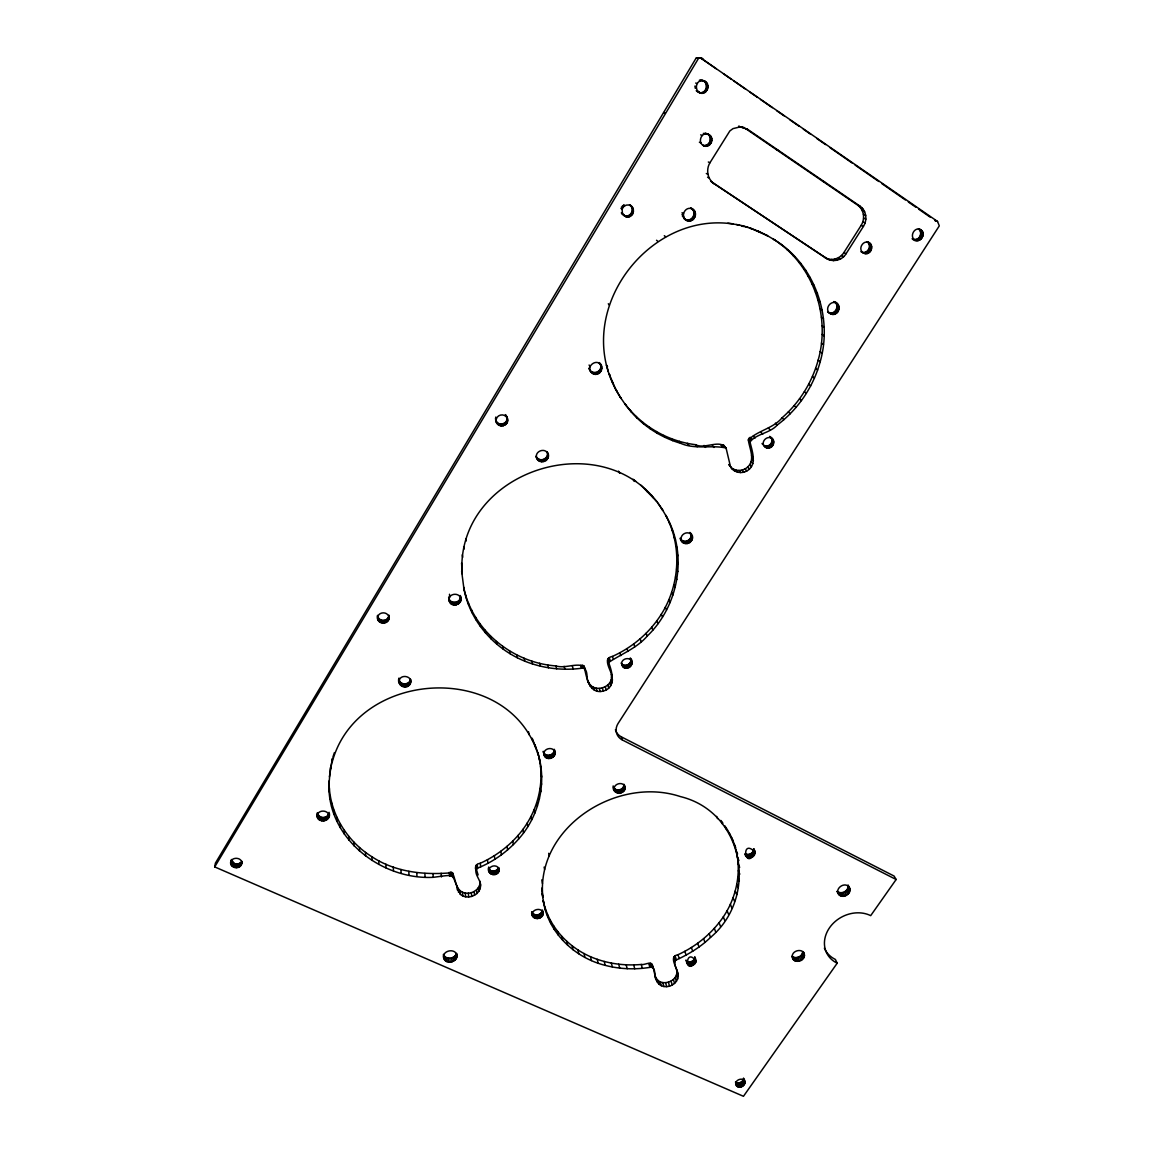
<?xml version="1.0" encoding="UTF-8"?>
<svg xmlns="http://www.w3.org/2000/svg" width="1154" height="1154" viewBox="0 0 1154 1154"><rect width="100%" height="100%" fill="white"/><g stroke="black" fill="none" stroke-linecap="round" stroke-linejoin="round"><path stroke-width="1.5" d="M371.992 860.466L372.006 856.802C346.2 840.848 328.515 811.608 329.15 780.941C325.082 836.65 380.402 880.055 433.255 877.328C458.268 874.141 450.06 873.001 460.374 894.364C468.481 901.346 483.569 893.34 479.992 882.421L480.035 888.796M476.054 870.578C474.352 866.942 476.285 863.596 480.266 863.264C494.633 856.73 507.688 847.296 518.088 835.395C537.807 813.08 546.332 780.782 537.576 752.004C547.212 781.777 539.481 815.676 518.694 838.915C507.5 851.623 493.364 861.778 477.641 868.111C472.073 872.41 481.737 880.444 480.439 886.113M365.544 856.023L365.573 852.373M689.919 532.412C698.949 540.245 682.577 549.564 680.182 538.226C682.879 544.702 693.453 539.942 690.626 533.61M359.5 851.133L359.558 847.498M541.76 888.594L542.842 897.466C535.586 827.303 617.015 775.488 680.413 796.592C743.941 811.969 759.144 896.672 710.532 937.394C700.406 947.304 688.072 954.589 675.306 960.431C672.998 966.244 680.081 972.735 677.614 978.953C675.58 984.319 669.493 987.42 663.911 986.526C653.972 984.708 655.4 971.769 652.255 964.701C650.005 961.109 644.437 965.35 641.263 964.47C626.434 965.783 611.317 964.167 597.224 959.306C570.913 950.434 548.799 928.162 543.245 900.553C547.934 932.403 574.504 957.733 605.129 965.335C620.102 969.259 635.897 969.793 651.13 967.167C656.597 967.845 653.597 977.193 656.482 980.251M536.841 457.503C540.562 462.812 549.78 457.893 547.14 451.863C553.256 460.374 537.346 466.577 536.091 456.191L537.591 459.595M353.903 845.81L353.989 842.189M746.797 857.22L745.282 853.744C748.744 855.907 754.024 852.95 753.634 848.781L755.178 852.243C745.037 872.453 740.277 836.866 755.178 852.243M348.796 840.083L348.897 836.477M612.197 677.225C611.779 670.95 601.58 658.314 612.37 656.438C629.824 648.591 645.288 636.344 656.698 620.953C679.302 591.079 683.658 548.28 665.613 515.146C688.274 553.545 678.999 605.518 647.279 636.042C636.936 648.159 620.982 654.159 608.591 662.497C612.11 671.469 616.553 687.568 603.354 691.044C588.843 694.896 586.203 675.97 584.155 666.348C576.019 662.713 564.84 668.844 555.867 665.916C512.549 662.8 472.303 630.358 463.663 587.198C469.707 623.117 497.994 653.135 532.441 663.911C548.64 669.06 565.994 670.503 582.828 668.079C589.045 669.291 585.568 679.865 588.929 683.557M344.209 833.996L344.339 830.404M340.185 827.577L340.329 823.999M613.51 787.143C615.76 792.293 624.53 789.783 623.939 784.273C629.868 793.707 611.735 797.183 613.192 785.917M830.981 314.032L827.634 311.868C834.111 317.033 841.324 304.815 833.722 301.569C843.603 303.387 837.833 318.879 829.712 313.282C823.956 308.825 831.356 299.016 837.112 303.704M336.737 820.855L336.896 817.32M685.563 219.577C680.225 215.336 685.851 205.787 692.097 208.946L690.582 207.98C701.43 211.225 691.708 227.324 684.091 218.553L686.89 220.457M685.404 219.419C691.621 222.549 697.204 213.072 691.91 208.845L693.424 209.826M333.895 813.887L334.069 810.368M729.371 833.202C745.095 861.519 738.906 898.014 719.057 922.681C708.239 936.5 693.929 947.42 678.004 954.704C667.993 956.536 677.571 968.033 677.86 973.99M331.674 806.718L331.862 803.213M317.48 817.522L317.494 812.676C313.513 823.552 332.669 823.365 329.049 812.301M330.102 799.361L330.304 795.899M330.491 769.256L332.467 758.452L329.395 776.801M328.962 784.359L330.462 767.396M327.246 819.47L327.447 815.921L328.876 813.613M329.193 791.904L329.395 788.456M328.14 818.388L328.342 814.854M326.063 820.306L326.279 816.758L327.447 815.921M324.678 820.869L324.894 817.306L326.279 816.758M733.064 468.885C737.723 471.582 743.825 470.616 747.72 467.009C755.509 459.782 749.48 448.632 748.355 440.078C756.635 430.932 773.497 428.408 782.08 417.777C799.448 402.616 812.156 382.306 818.186 360.062C830.88 315.633 812.849 263.877 773.31 239.138C814.291 263.4 833.202 316.398 820.205 361.678C813.397 386.792 798.049 409.454 777.219 425.047C770.252 433.183 755.682 433.89 750.028 442.04C752.091 451.127 757.615 465.048 746.782 470.991C741.373 474.078 733.872 472.419 730.655 466.981L734.665 470.976M323.192 821.085L323.408 817.537L324.894 817.306M321.677 820.97L321.908 817.407L319.283 816.195L317.725 813.988M320.264 820.508L320.509 816.96M319.052 819.744L319.283 816.195M318.1 818.72L318.345 815.186M462.018 565.503L461.614 562.964L462.018 573.697C455.469 469.159 608.216 421.398 662.829 510.472L657.823 502.913M230.656 863.221C230.497 856.225 243.061 856.917 241.662 863.942C239.931 870.549 228.059 867.592 231.074 860.725M317.249 816.224C317.162 808.824 330.376 809.69 328.688 817.147M388.797 619.265L388.898 615.14C391.999 625.353 374.848 625.41 377.603 615.342L377.834 619.467M496.321 421.917L495.758 417.07C493.71 431.394 514.67 426.114 505.38 414.618L507.471 419.061M495.744 419.969C497.374 426.98 508.885 424.095 506.851 417.128M449.209 601.104L448.675 597.007C448.675 605.028 462.365 603.282 460.23 595.507C465.307 604.206 449.699 609.37 449.007 599.691C448.935 592.579 460.864 592.42 460.807 599.59M456.912 956.046C456.436 947.506 441.492 950.146 443.742 958.31C446.598 965.855 459.552 961.224 456.695 953.42M488.777 866.986C485.459 876.391 501.759 877.242 498.773 867.678M241.662 863.942L242.052 861.461M240.335 866.149L241.749 861.374L241.172 865.125M239.239 866.957L239.816 863.206L240.926 862.399M237.912 867.491L238.517 863.74L239.816 863.206M236.483 867.721L237.089 863.971L238.517 863.74M622.078 209.235L622.511 213.865L625.973 216.793C633.243 219.015 636.489 207.504 629.55 204.849L630.776 205.83C627.632 203.695 623.03 205.614 622.078 209.235L620.895 208.254M233.671 867.217L234.291 863.466L231.29 859.47M235.041 867.635L235.647 863.87L234.291 863.466M624.776 215.769C630.329 217.659 634.743 209.913 630.719 205.859L631.959 206.826M232.473 866.51L233.094 862.759M601.133 365.501C597.137 357.74 585.338 366.337 591.454 372.526C597.7 378.844 606.297 367.693 599.171 362.572L601.681 366.958M231.536 865.572L232.156 861.822M230.915 864.447L231.55 860.696M589.997 369.814L588.987 368.112C590.516 375.627 602.633 372.612 600.628 365.27M697.824 91.152L696.237 90.719L700.377 92.897C694.001 90.906 695.718 80.16 702.497 80.535L699.367 80.304L700.954 80.679M701.892 93.185L700.305 92.753C707.041 93.128 708.744 82.439 702.411 80.448C712.076 81.227 707.647 97.34 698.79 92.464M588.006 680.615C591.699 694.434 614.765 688.015 611.158 674.311M532.311 912.814C534.98 916.738 542.135 914.776 542.351 910.001C547.458 919.32 529.96 922.262 531.806 911.703L532.975 916.579M704.243 145.519C710.099 145.822 712.552 137.211 707.705 134.153C716.201 136.316 710.215 150.265 702.757 145.245L705.844 146.197M621.155 663.06C624.199 668.397 633.402 663.449 630.257 658.011C636.994 664.343 624.833 673.114 621.746 664.762C620.16 658.761 630.286 655.905 631.844 662.021M214.702 866.914L215.394 863.149L696.064 58.176L700.694 57.96L937.538 221.453L939.298 225.867L618.082 723.471A13.343 12.045 -20.1 0 0 622.367 739.974L896.139 879.507L870.693 915.641A30.365 25.388 -27.6 0 0 829.668 927.571A30.365 25.388 -27.6 0 0 837.198 963.201L743.464 1096.3L214.702 866.914L698.386 58.58M765.592 447.406L763.847 445.415C768.708 448.517 774.723 441.376 770.699 437.178C777.998 441.03 770.526 452.31 764.554 446.555C759.981 441.78 768.016 434.207 772.473 439.126M655.357 976.342C659.15 988.141 679.374 981.924 676.648 970.11M687.193 963.936L685.938 960.085C688.347 963.619 694.607 961.628 694.881 957.488L696.165 961.311C684.091 978.159 685.115 945.732 696.165 961.311M824.764 257.371C831.096 261.597 840.025 258.885 843.891 252.582L861.158 225.362C865.24 219.015 864.13 209.639 857.739 205.196L745.672 128.628L738.589 126.262L747.46 129.219L860.019 206.148C866.423 210.605 867.534 220.025 863.423 226.4L846.07 253.736C841.699 261.107 831.342 262.694 824.764 257.371L710.662 181.25M860.898 251.687C866.784 255.597 872.958 245.614 867.173 241.835C875.799 243.451 870.52 257.385 863.149 252.841C857.307 249.033 863.538 238.979 869.452 242.931M914.761 239.556C920.084 239.787 922.926 231.94 918.454 228.867C928.869 231.117 919.608 246.509 912.136 238.705L917.257 240.638M735.43 1082.063C738.271 1084.27 743.118 1082.236 743.508 1078.658M744.849 1081.788C743.075 1076.307 733.425 1080.375 736.151 1085.467C739.858 1090.27 748.081 1083.981 743.897 1079.019M793.692 960.056L792.033 956.277C795.784 959.436 802.29 956.579 802.766 951.776L804.468 955.541C804.223 962.234 792.106 963.821 792.207 956.277C792.423 949.569 804.583 947.968 804.468 955.541M839.131 894.869C834.039 889.474 843.574 881.656 848.565 886.431C853.628 891.826 844.122 899.63 839.131 894.869L837.27 891.321C841.425 895.028 848.998 890.83 848.031 885.349M751.716 229.011L749.941 227.944L767.698 235.863C669.089 182.159 560.253 306.373 621.126 398.519L615.702 389.273L608.894 373.42L609.99 375.137M544.371 755.798L543.231 751.326C544.414 757.789 555.247 755.682 554.194 749.292C559.171 756.534 546.087 762.852 543.967 754.543C542.885 748.124 553.79 746.003 554.959 752.509M399.111 681.076C400.034 673.388 413.421 676.085 410.362 683.586C406.944 690.64 396.197 685.375 398.995 678.076L399.125 682.476M399.01 679.461C399.962 685.49 409.829 685.231 410.579 679.23L410.752 682.23M332.943 756.981L334.4 752.596M332.28 761.784C357.625 668.772 509.491 660.319 538.269 755.235M388.191 617.765L388.725 616.496C387.181 611.505 379.089 611.678 377.776 616.755C379.291 621.097 385.883 621.703 388.191 617.765L388.249 620.549M496.335 419.003C497.388 414.906 503.086 413.493 506 416.536M740.349 126.853L732.992 128.628L729.847 130.95L709.941 162.757C705.786 169.551 707.46 179.259 714.182 183.774L826.855 258.554M372.006 856.802C395.591 872.496 425.162 875.237 452.339 872.684C456.032 879.449 455.383 891.552 465.278 893.023C471.106 894.061 477.698 890.888 479.588 885.089M489.094 869.409C490.363 865.096 497.489 864.505 498.961 868.948M443.742 958.31L443.453 954.358C445.516 960.013 454.676 959.133 456.349 953.608L456.695 957.546M488.604 868.082C490.075 872.496 497.158 871.905 498.427 867.635L498.946 871.27M706.436 133.835L704.834 133.2L707.936 134.109C700.709 131.671 697.175 143.76 704.344 145.938M701.877 58.176L696.064 58.176M725.981 447.997C712.321 444.809 694.852 449.757 680.716 443.324C658.429 436.775 638.148 422.826 624.848 403.712C641.682 426.201 667.82 441.318 695.703 444.708C704.661 449.728 720.846 438.304 726.212 448.632L730.468 466.562L728.881 464.485L732.256 469.058M235.647 863.87L237.089 863.971M321.908 817.407L323.408 817.537M727.813 223.212L733.035 223.818M697.91 57.83L699.497 58.104M699.093 57.7L702.959 58.724M700.896 80.16L704.012 80.823M736.454 224.511L739.873 225.189M703.796 81.155L705.397 81.53M704.964 82.208L706.58 82.598M705.83 83.564L707.445 83.953M706.335 85.107L707.965 85.497M695.66 83.074L697.232 83.463M706.464 86.738L708.08 87.141M706.19 88.353L707.806 88.771M694.722 86.189L696.295 86.593M705.527 89.853L707.142 90.272M694.852 87.834L696.425 88.238M704.531 91.108L706.147 91.527M703.276 92.046L704.878 92.479M701.834 92.608L703.435 93.041M697.405 91.772L698.992 92.205M748.282 227.468L741.589 225.535L743.335 226.588M742.282 126.94L744.07 127.531M745.672 128.628L747.46 129.219M775.964 149.313L777.883 150.02M663.651 112.573L665.065 113.106M937.538 221.453L934.956 220.443L935.735 221.193M708.859 135.177L710.475 135.811M703.334 133.345L704.921 133.979M709.71 136.489L711.34 137.138M822.514 181.12L824.62 181.957M710.215 138.004L711.845 138.653M700.651 134.845L702.223 135.48M710.33 139.605L711.96 140.254M710.056 141.177L711.686 141.855M709.407 142.649L711.023 143.312M919.493 229.819L922.017 230.858M857.739 205.196L860.019 206.148M920.243 231.045L922.767 232.084M920.647 232.444L923.171 233.497M708.426 143.875L710.042 144.553M860.408 207.633L862.687 208.585M920.69 233.945L923.214 235.012M707.186 144.813L708.787 145.491M862.341 210.749L864.634 211.716M920.358 235.43L922.883 236.498M699.382 142.245L700.954 142.908M705.758 145.361L707.359 146.053M919.695 236.815L922.219 237.883M863.437 214.327L865.716 215.308M918.728 237.984L921.238 239.066M917.531 238.864L920.026 239.945M916.175 239.397L918.671 240.494M863.596 218.12L865.875 219.13M862.817 221.885L865.096 222.91M861.158 225.362L863.423 226.4M622.511 213.865L621.328 212.855L625.973 216.793M708.325 161.993L709.941 162.757M868.226 242.787L870.52 243.898M868.991 243.999L871.284 245.124M869.424 245.413L871.717 246.538M915.872 240.407C908.414 237.868 914.372 225.549 920.979 229.906M869.481 246.913L871.775 248.038M706.335 133.475L709.321 134.787M869.164 248.398L871.458 249.538M868.5 249.783L870.794 250.923M867.548 250.952L869.827 252.091M866.337 251.832L868.616 252.986M864.981 252.38L867.245 253.534M863.553 252.538L865.817 253.692M862.153 252.293L864.418 253.447M615.428 729.66A13.285 12.002 -20.1 0 0 621.299 736.843L894.061 876.03L896.139 879.507M706.32 173.489L707.921 174.297M707.575 177.197L709.176 178.019M712.552 182.909L714.182 183.774M843.891 252.582L846.07 253.736M841.482 255.524L843.646 256.693M838.468 257.731L840.617 258.914M835.049 259.087L837.198 260.27M831.471 259.491L833.592 260.674M827.966 258.9L830.072 260.097M765.852 234.781L775.185 240.248M758.048 231.031L759.866 232.113M780.364 244.085L782.268 245.225M786.97 249.61L788.903 250.75M793.101 255.64L795.063 256.808M798.727 262.146L800.703 263.343M803.79 269.084L805.78 270.325M808.276 276.426L810.296 277.681M812.171 284.086L814.205 285.384M692.963 210.057L694.492 211.038M836.001 303.415L838.121 304.786M693.684 211.499L695.213 212.495M836.693 304.743L838.814 306.127M815.445 292.049L817.479 293.39M837.011 306.243L839.131 307.628M694.016 213.101L695.545 214.11M836.953 307.786L839.073 309.185M693.929 214.745L695.458 215.755M836.491 309.286L838.626 310.7M835.698 310.642L837.818 312.056M693.453 216.317L694.968 217.327M818.085 300.256L820.119 301.627M834.587 311.753L836.708 313.167M692.588 217.702L694.102 218.726M833.275 312.546L835.381 313.975M831.818 312.979L833.909 314.393M691.419 218.827L692.934 219.851M830.317 312.994L832.409 314.422M682.057 212.668L683.514 213.663M690.02 219.592L691.52 220.616M820.061 308.652L822.11 310.051M681.971 214.298L683.442 215.308M688.476 219.952L689.977 220.991M683.774 216.923L682.302 215.899L684.495 218.38M686.904 219.895L688.404 220.933M701.358 58.45L716.129 68.706M723.529 73.827L730.915 78.962M733.872 81.011L745.7 89.219M750.143 92.291L757.529 97.412M760.486 99.46L772.314 107.668M776.757 110.741L784.143 115.862M790.057 119.973L798.929 126.118M803.372 129.19L810.757 134.326M816.671 138.422L825.543 144.582M829.986 147.654L852.157 163.031M855.114 165.08L878.771 181.481M881.728 183.529L905.385 199.945M908.342 201.993L915.728 207.114M918.685 209.162L930.513 217.37M821.388 317.177L823.451 318.619M822.066 325.789L824.115 327.26M635.753 481.232L633.084 479.271L634.253 481.434M822.066 334.429L824.115 335.944M821.417 343.07L823.466 344.613M820.119 351.624L822.153 353.211M631.599 207.129L632.839 208.109M632.132 208.614L633.373 209.595M632.277 210.172L633.517 211.168M664.3 235.69L665.685 236.786M818.186 360.062L820.205 361.678M623.723 204.676L624.92 205.643M632.031 211.73L633.272 212.725M622.482 205.585L623.679 206.566M631.397 213.158L632.637 214.168M621.516 206.811L622.713 207.792M630.43 214.384L631.671 215.394M815.618 368.328L817.623 369.987M629.204 215.308L630.43 216.317M627.776 215.856L629.002 216.88M656.539 240.248L657.881 241.374M626.261 216.014L627.473 217.039M622.208 214.125L624.588 216.144M812.459 376.392L814.435 378.079M641.004 485.228L656.9 501.601M808.694 384.181L810.671 385.912M804.381 391.668L806.329 393.427M799.534 398.808L801.453 400.597M691.318 534.764C687.553 529.888 679.028 534.98 681.538 540.606M794.183 405.573L796.072 407.391M788.341 411.906L790.216 413.738M782.08 417.777L783.912 419.638M775.401 423.143L777.219 425.047M768.362 428.004L770.136 429.923M769.66 436.342L773.238 440.222M771.896 439.544L773.685 441.506M771.983 440.9L773.771 442.862M771.723 442.256L773.512 444.232M761.005 432.317L762.751 434.25M771.117 443.525L772.906 445.502M770.223 444.607L771.997 446.584M769.083 445.444L770.858 447.42M767.785 445.963L769.545 447.94M766.415 446.136L768.175 448.113M765.073 445.949L766.833 447.94M753.36 436.039L755.062 438.001M750.143 437.279L751.831 439.241M748.989 438.116L750.677 440.078M748.614 438.708L750.302 440.669M748.383 439.385L750.071 441.347M748.355 440.078L750.028 442.04M751.542 455.412L753.23 457.446M751.759 458.527L753.461 460.561M751.167 461.629L752.855 463.692M749.783 464.528L751.47 466.591M747.72 467.009L749.393 469.087M745.123 468.899L746.782 470.991M723.486 445.026L726.212 448.632M722.851 444.766L724.423 446.757M722.173 444.679L723.746 446.67M742.137 470.096L743.796 472.188M720.832 444.853L722.404 446.858M738.993 470.5L740.637 472.592M608.288 303.747L609.384 305.175M735.906 470.096L737.521 472.188M712.451 445.458L713.98 447.463M720.817 820.407L722.894 823.148M704.055 445.415L705.556 447.406M695.703 444.708L697.16 446.713M724.005 445.458L724.625 446.641M687.452 443.352L688.866 445.343M762.044 443.482L762.808 444.578M679.317 441.333L680.716 443.324M619.986 396.702L626.002 405.559M671.383 438.693L672.739 440.669M663.68 435.404L664.992 437.38M656.251 431.524L657.535 433.471M649.154 427.038L650.409 428.985M607.538 366.756L606.441 365.068L608.403 371.747M642.417 421.989L643.643 423.907M636.099 416.406L637.296 418.296M630.228 410.305L631.411 412.166M611.995 381.498L613.091 383.258M615.702 389.273L616.813 391.062M725.88 827.346L728.592 831.688M600.772 366.813L601.84 368.515M600.527 368.357L601.58 370.059M599.878 369.77L600.931 371.487M598.883 370.982L599.936 372.699M597.628 371.905L598.666 373.622M596.171 372.468L597.195 374.199M594.613 372.641L595.637 374.372M691.001 534.98L692.4 537.346M589.088 365.025L590.098 366.712M690.986 536.408L692.386 538.774M593.084 372.41L594.094 374.127M690.582 537.793L691.982 540.173M591.656 371.79L592.666 373.507M689.832 539.062L691.232 541.442M590.459 370.823L591.454 372.526M589.535 369.568L590.545 371.271M688.794 540.115L690.179 542.495M661.545 508.207L666.911 517.439M687.51 540.88L688.895 543.26M686.082 541.313L687.467 543.693M684.611 541.37L685.995 543.75M683.197 541.053L684.567 543.447M681.942 540.404L683.298 542.784M680.903 539.437L682.274 541.817M547.934 453.926C545.366 446.93 533.84 451.387 536.841 458.282M669.075 522.373L670.387 524.695M671.916 529.845L673.244 532.196M651.693 495.354L652.948 497.576M674.138 537.504L675.465 539.884M645.966 489.527L647.206 491.719M675.71 545.308L677.052 547.717M676.633 553.199L677.975 555.637M676.908 561.147L678.249 563.614M848.176 885.205L849.921 888.883M848.103 886.791L849.993 890.325M847.757 888.263L849.661 891.797M676.532 569.095L677.874 571.605M847.022 889.647L848.911 893.196M845.954 890.859L847.829 894.408M844.598 891.826L846.473 895.374M843.069 892.46L844.944 896.009M675.523 577L676.85 579.539M841.468 892.734L843.329 896.283M839.896 892.633L841.756 896.182M618.53 471.106L619.64 473.241M838.468 892.143L840.328 895.706M837.025 891.393L838.251 893.759M673.878 584.818L675.191 587.372M671.614 592.492L672.912 595.075M668.743 599.979L670.027 602.604M837.198 963.201L835.381 959.436A30.249 25.316 -27.6 0 1 824.36 948.098M665.281 607.249L666.55 609.903M661.256 614.26L662.511 616.928M656.698 620.953L657.939 623.665M803.242 951.632L804.381 954.127M802.448 953.204L804.15 956.969M801.727 954.56L803.429 958.325M753.836 848.781L754.86 851.089M753.591 850.008L755.149 853.47M800.674 955.757L802.362 959.522M753.216 851.205L754.759 854.681M799.333 956.709L801.02 960.474M752.509 852.316L754.067 855.792M651.635 627.314L652.847 630.041M751.542 853.253L753.086 856.73M797.818 957.344L799.491 961.109M537.086 750.605L532.138 738.214L532.816 741.387M750.36 853.96L751.903 857.436M796.231 957.618L797.904 961.397M749.061 854.378L750.59 857.855M794.659 957.531L796.332 961.311M793.231 957.07L794.89 960.849M747.72 854.479L749.249 857.956M746.422 854.263L747.951 857.739M744.849 854.119L745.859 856.427M646.081 633.286L647.279 636.042M731.665 837.746L733.136 841.179M734.175 844.036L735.661 847.483M729.083 832.827L730.064 835.107M736.093 850.512L737.579 853.989M724.972 825.903L726.429 829.293M737.435 857.134L738.921 860.624M721.293 821.533L722.245 823.797M738.185 863.87L739.671 867.375M716.62 816.383L717.572 818.633M738.329 870.664L739.815 874.198M640.095 638.854L641.249 641.638M737.882 877.487L739.368 881.05M736.858 884.31L738.329 887.888M735.242 891.061L736.714 894.667M633.69 643.99L634.815 646.774M733.078 897.725L734.535 901.346M730.352 904.26L731.795 907.895M626.896 648.635L628.007 651.462M630.863 660.42L631.988 663.276M630.647 661.675L631.757 664.531M727.092 910.607L728.52 914.285M630.084 662.858L631.195 665.714M629.233 663.867L630.344 666.738M547.515 453.32L548.309 455.383M628.137 664.661L629.247 667.546M547.486 454.82L548.28 456.897M723.313 916.766L724.726 920.459M547.054 456.277L547.847 458.354M626.882 665.18L627.978 668.051M625.54 665.368L626.636 668.253M546.246 457.575L547.039 459.667M619.785 652.803L620.852 655.631M624.213 665.238L625.295 668.123M622.987 664.791L624.069 667.661M545.135 458.628L545.929 460.72M621.934 664.04L623.016 666.911M719.057 922.681L720.457 926.388M543.779 459.364L544.558 461.47M542.279 459.754L543.058 461.845M714.34 928.321L715.711 932.043M540.736 459.739L541.5 461.845M612.37 656.438L613.409 659.28M539.25 459.335L540 461.441M709.176 933.644L710.532 937.394M537.923 458.585L538.673 460.677M609.225 657.65L610.264 660.506M608.129 658.444L609.153 661.314M607.769 659.006L608.793 661.877M607.581 659.626L608.591 662.497M607.552 660.276L608.576 663.132M611.476 677.167L612.514 680.095M703.608 938.635L704.935 942.4M610.985 680.052L612.009 682.98M609.716 682.75L610.74 685.692M697.68 943.265L698.978 947.045M743.493 1078.081L744.936 1082.813M743.277 1079.697L744.705 1083.851M607.769 685.087L608.778 688.044M742.743 1080.692L744.171 1084.847M741.964 1081.572L743.378 1085.741M740.955 1082.279L742.383 1086.448M739.815 1082.755L741.229 1086.924M605.259 686.904L606.254 689.861M738.618 1082.986L740.017 1087.155M621.299 736.843L622.367 739.974M694.78 956.709L695.646 959.262M737.435 1082.942L738.834 1087.111M691.405 947.506L692.688 951.3M694.65 958.57L695.934 962.407M736.339 1082.625L737.738 1086.794M735.891 1083.462L736.829 1086.231M694.131 959.609L695.415 963.446M602.359 688.072L603.354 691.044M693.338 960.517L694.607 964.355M692.313 961.239L693.597 965.076M691.159 961.715L692.429 965.566M689.933 961.931L691.203 965.783M599.272 688.534L600.253 691.506M688.707 961.859L689.977 965.71M684.841 951.329L686.082 955.137M687.596 961.513L688.851 965.364M686.644 960.907L687.899 964.758M596.214 688.231L597.181 691.203M593.372 687.193L594.324 690.164M506.289 415.772L506.894 417.705M507.024 418.585L507.645 420.518M623.896 785.557L624.949 788.86M678.004 954.704L679.216 958.541M506.822 420.027L507.443 421.975M623.477 786.812L624.53 790.115M590.949 685.505L591.901 688.462M584.155 666.348L585.309 669.839M622.727 787.937L623.78 791.255M583.751 665.858L584.66 668.757M589.117 683.255L590.055 686.212M506.231 421.383L506.851 423.33M583.217 665.483L584.126 668.382M675.104 955.873L676.316 959.695M621.703 788.874L622.742 792.192M582.597 665.252L583.506 668.152M674.095 956.594L675.306 960.431M581.919 665.194L582.828 668.079M673.763 957.084L674.96 960.921M673.575 957.618L674.744 962.018M620.463 789.567L621.501 792.885M505.322 422.537L505.928 424.484M676.893 972.562L678.105 976.443M580.606 665.396L581.515 668.296M619.078 789.942L620.116 793.26M676.403 975.058L677.614 978.953M617.678 789.985L618.703 793.317M504.125 423.417L504.731 425.379M675.205 977.424L676.403 981.318M616.323 789.711L617.347 793.029M475.636 866.928L478.117 874.963M615.14 789.105L616.149 792.423M673.388 979.501L674.585 983.41M502.74 423.965L503.346 425.927M614.173 788.225L615.183 791.543M671.051 981.145L672.248 985.054M501.254 424.153L501.846 426.114M668.397 982.256L669.565 986.18M572.37 666.175L573.235 669.075M499.769 423.951L500.36 425.913M665.555 982.761L666.723 986.684M498.398 423.388L498.975 425.35M662.757 982.602L663.911 986.526M497.215 422.494L497.792 424.441M495.556 418.513L496.133 420.46M660.175 981.823L661.329 985.732M496.307 421.325L496.884 423.273M657.996 980.438L659.122 984.362M656.352 978.578L657.477 982.487M651.678 963.806L653.38 968.581M651.202 963.503L652.313 967.369M650.625 963.33L651.75 967.196M650.019 963.287L651.13 967.167M564.104 666.348L564.941 669.248M648.808 963.518L649.918 967.384M641.263 964.47L642.345 968.35M555.867 665.916L556.661 668.815M633.705 964.903L634.758 968.797M547.688 664.877L548.453 667.777M626.175 964.831L627.199 968.711M614.519 790.461C611.865 783.811 624.011 780.378 624.992 787.576M618.717 964.225L619.712 968.105M539.639 663.247L540.361 666.146M611.375 963.1L612.341 966.98M554.223 750.605L554.987 753.822M553.862 751.903L554.641 755.12M604.206 961.455L605.129 965.335M531.734 661.011L532.441 663.911M553.17 753.086L553.934 756.317M552.175 754.081L552.939 757.312M550.934 754.817L551.684 758.048M549.549 755.25L550.299 758.481M597.224 959.306L598.133 963.186M548.092 755.351L548.842 758.582M546.693 755.091L547.443 758.337M524.06 658.198L524.724 661.083M545.424 754.528L546.159 757.76M544.385 753.663L545.121 756.894M590.502 956.652L591.382 960.546M584.054 953.521L584.905 957.402M516.631 654.808L517.266 657.693M539.351 759.159L540.058 762.405M540.505 766.415L541.212 769.689M535.153 745.008L535.86 748.21M541.01 773.728L541.716 777.031M577.938 949.93L578.774 953.795M540.88 781.07L541.587 784.403M528.503 731.636L529.181 734.795M540.115 788.384L540.822 791.731M572.182 945.876L572.99 949.742M509.52 650.885L510.111 653.741M538.73 795.625L539.423 799.001M566.83 941.404L567.624 945.256M548.698 853.311L549.189 855.691M536.725 802.766L537.418 806.17M561.926 936.529L562.69 940.366M502.74 646.413L503.303 649.255M534.114 809.747L534.792 813.181M557.483 931.278L558.233 935.101M544.125 867.087L544.601 869.496M553.531 925.681L554.281 929.489M530.927 816.542L531.59 819.989M550.112 919.781L550.847 923.561M496.35 641.436L496.898 644.264M541.774 879.882L542.467 883.546M547.241 913.593L547.962 917.372M541.875 888.09L542.337 890.542M544.948 907.174L545.654 910.924M527.176 823.105L527.825 826.581M542.135 911.227L542.827 914.992M541.572 912.381L542.265 916.146M490.392 635.969L490.912 638.797M540.707 913.391L541.399 917.156M539.582 914.184L540.26 917.964M522.892 829.394L523.512 832.899M538.283 914.718L538.961 918.483M536.898 914.934L537.562 918.714M535.514 914.833L536.177 918.613M484.911 630.07L485.401 632.868M534.23 914.43L534.893 918.209M533.148 913.737L533.812 917.517M518.088 835.395L518.694 838.915M465.682 538.644L466.101 541.096M479.934 623.737L480.396 626.507M464.067 589.838L461.629 571.115M512.794 841.05L513.386 844.598M475.491 617.029L475.938 619.785M463.648 546.679L464.052 549.145M542.135 893.773L543.938 904.274M471.611 609.976L472.044 612.702M388.754 616.568L388.97 617.909M462.292 554.8L462.696 557.31M507.053 846.344L507.616 849.907M468.336 602.633L468.755 605.316M465.682 595.017L466.086 597.685M500.894 851.234L501.427 854.811M460.215 598.335L460.605 601.018M459.624 599.662L460.013 602.345M497.908 868.731L498.427 872.381M497.1 869.698L497.619 873.347M458.686 600.801L459.061 603.499M494.345 855.691L494.864 859.297M496.047 870.462L496.552 874.112M457.474 601.681L457.849 604.379M494.821 870.967L495.326 874.617M493.508 871.169L493.999 874.833M456.046 602.244L456.421 604.941M492.181 871.082L492.686 874.746M490.969 870.693L491.46 874.357M454.532 602.431L454.892 605.129M489.916 870.029L490.407 873.693M489.108 869.15L489.599 872.799M488.762 869.308L489.08 871.732M487.464 859.716L487.94 863.336M453.017 602.258L453.363 604.956M451.603 601.724L451.95 604.422M532.456 915.468C530.768 908.862 542.856 906.77 543.044 913.766M449.469 594.252L449.815 596.921M450.392 600.873L450.738 603.556M449.454 599.734L449.8 602.431M480.266 863.264L480.713 866.899M479.747 881.021L480.05 883.474M477.208 864.461L477.641 868.111M476.14 865.226L476.573 868.875M475.809 865.76L476.068 869.986M478.42 887.614L478.867 891.321M476.573 889.821L476.991 893.542M474.15 891.552L474.568 895.288M471.337 892.72L471.741 896.456M468.308 893.21L468.697 896.961M465.278 893.023L465.653 896.759M462.451 892.143L462.826 895.879M460.013 890.628L460.374 894.364M458.152 888.609L458.499 892.33M456.97 886.185L457.316 889.907M453.003 873.665L453.349 877.343M452.743 873.131L453.075 876.809M452.339 872.684L452.671 876.362M451.805 872.352L452.137 876.03M451.185 872.164L451.517 875.843M450.522 872.107L450.839 875.785M449.238 872.337L449.555 876.016M455.686 955.036L456.032 958.974M454.633 956.277L454.964 960.229M453.248 957.272L453.58 961.224M451.647 957.935L451.964 961.902M449.916 958.238L450.233 962.191M448.199 958.137L448.502 962.104M441.145 873.261L441.434 876.953M446.584 957.661L446.886 961.628M445.199 956.825L445.487 960.792M444.131 955.7L444.42 959.666M433.01 873.636L433.255 877.328M424.874 873.448L425.09 877.141M410.204 680.572L410.362 683.586M409.454 681.783L409.612 684.812M408.386 682.793L408.545 685.808M416.796 872.698L416.983 876.391M407.073 683.514L407.232 686.529M405.617 683.904L405.761 686.918M404.088 683.933L404.232 686.962M402.616 683.601L402.746 686.63M401.289 682.937L401.404 685.966M408.819 871.385L408.963 875.093M400.207 681.971L400.323 685M399.428 680.788L399.544 683.803M400.972 869.539L401.087 873.232M393.326 867.13L393.413 870.823M387.311 618.861L387.369 621.645M386.157 619.698L386.215 622.496M384.816 620.246L384.859 623.045M383.344 620.448L383.388 623.247M385.926 864.202L385.97 867.88M381.887 620.304L381.916 623.088M380.517 619.813L380.546 622.597M379.334 619.006L379.349 621.79M378.411 617.938L378.425 620.722M378.8 860.754L378.815 864.418"/></g></svg>
